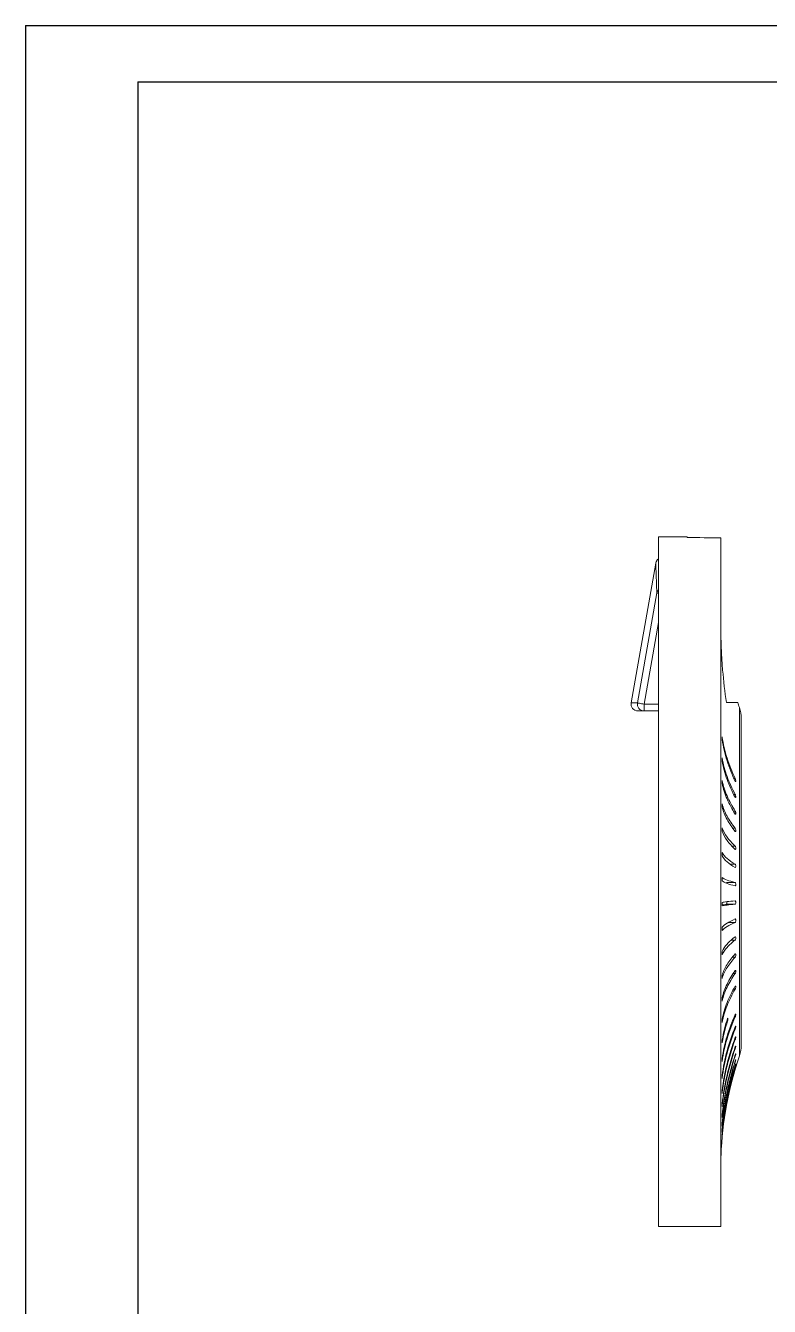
# Model space of a CAD drawing. Header units: inches. Extents: x -602 to 2189, y 557 to 1254.
# Drawn here: x -602.5 to -382.4, y 875 to 1253.9 of the extents above; entities that cross this region are included whole.
import ezdxf

# ---------------------------------------------------------------- set-up
doc = ezdxf.new("R2010")
doc.units = ezdxf.units.IN

msp = doc.modelspace()

# ---------------------------------------------------------------- linework, layer by layer
for p, q in [((-602.493, 1253.93), (382.882, 1253.93)), ((-602.493, 1253.93), (-602.493, 557.2)), ((-569.315, 1237.341), (366.293, 1237.341)), ((-569.315, 1237.341), (-569.315, 573.789))]:
    msp.add_line(p, q)
at = {"color": 7, "linetype": 'Continuous', "lineweight": 15}
for p, q in [((-406.761, 1102.656), (-415.261, 1102.656)), ((-415.261, 898.656), (-415.261, 1102.656)), ((-406.761, 1102.494), (-406.761, 1102.656)), ((-396.761, 1102.379), (-396.761, 898.656)), ((-423.327, 1053.549), (-416.029, 1094.938)), ((-416.029, 1094.938), (-416.025, 1094.961)), ((-421.477, 1053.547), (-415.741, 1086.074)), ((-419.516, 1051.201), (-421.357, 1051.201)), ((-419.516, 1051.201), (-419.516, 1053.201)), ((-415.261, 1051.201), (-419.516, 1051.201)), ((-390.761, 1048.94), (-390.761, 952.372)), ((-392.552, 1004.835), (-392.526, 1004.835)), ((-395.133, 1000.403), (-392.525, 1000.403)), ((-396.429, 993.876), (-395.159, 993.988)), ((-395.159, 993.988), (-392.552, 993.988)), ((-396.39, 925.721), (-396.309, 926.413)), ((-396.322, 926.42), (-396.384, 925.895)), ((-415.261, 898.656), (-396.761, 898.656))]:
    msp.add_line(p, q, dxfattribs=at)
at = {"color": 8, "linetype": 'Continuous', "lineweight": 15}
for p, q in [((-415.261, 1077.329), (-419.516, 1053.201)), ((-419.516, 1053.201), (-415.261, 1053.201)), ((-391.307, 949.113), (-391.307, 1052.199)), ((-396.428, 1043.461), (-396.384, 1043.461)), ((-396.424, 1037.193), (-396.384, 1037.193)), ((-392.899, 1031.148), (-392.525, 1031.148)), ((-396.419, 1030.575), (-396.384, 1030.575)), ((-396.414, 1023.668), (-396.384, 1023.668)), ((-392.98, 1026.483), (-392.525, 1026.483)), ((-393.09, 1021.569), (-392.525, 1021.569)), ((-396.404, 1016.541), (-396.384, 1016.541)), ((-393.253, 1016.454), (-392.525, 1016.454)), ((-396.395, 1009.26), (-396.384, 1009.26)), ((-393.529, 1011.188), (-392.525, 1011.188)), ((-394.064, 1005.82), (-392.525, 1005.82)), ((-396.397, 1001.897), (-396.384, 1001.897)), ((-394.588, 988.635), (-392.552, 988.635)), ((-393.749, 983.397), (-392.552, 983.397)), ((-393.356, 978.325), (-392.552, 978.325)), ((-393.144, 973.468), (-392.552, 973.468)), ((-393.009, 968.872), (-392.552, 968.872)), ((-396.42, 965.394), (-396.39, 965.394)), ((-396.425, 959.045), (-396.39, 959.045)), ((-395.03, 959.412), (-394.798, 959.412)), ((-392.843, 960.637), (-392.552, 960.637)), ((-392.786, 957.078), (-392.552, 957.078)), ((-396.428, 953.096), (-396.39, 953.096)), ((-392.739, 953.937), (-392.552, 953.937)), ((-392.699, 951.246), (-392.552, 951.246)), ((-396.43, 947.604), (-396.39, 947.604)), ((-392.663, 949.029), (-392.552, 949.029)), ((-396.429, 942.622), (-396.39, 942.622)), ((-396.428, 938.198), (-396.39, 938.198)), ((-396.425, 934.374), (-396.39, 934.374)), ((-396.42, 931.186), (-396.39, 931.186))]:
    msp.add_line(p, q, dxfattribs=at)
at = {"color": 8, "linetype": 'Continuous', "lineweight": 15, "flags": 128}
msp.add_lwpolyline([(-415.261, 1085.989), (-415.35, 1086.005), (-415.542, 1086.038), (-415.674, 1086.062), (-415.741, 1086.074)], dxfattribs=at)
at = {"color": 7, "linetype": 'Continuous', "lineweight": 15, "flags": 128}
for points in [[(-423.327, 1053.549), (-423.121, 1053.548), (-422.504, 1053.548), (-421.477, 1053.547)], [(-421.477, 1053.547), (-421.409, 1053.535), (-421.277, 1053.512), (-421.085, 1053.478), (-420.841, 1053.435), (-420.551, 1053.384), (-420.226, 1053.326), (-419.877, 1053.265), (-419.516, 1053.201)], [(-396.396, 1016.554), (-396.399, 1016.558), (-396.412, 1016.518), (-396.422, 1016.427), (-396.429, 1016.294), (-396.43, 1016.134), (-396.427, 1015.967), (-396.42, 1015.81), (-396.408, 1015.681), (-396.394, 1015.594), (-396.39, 1015.577), (-396.39, 1015.577)]]:
    msp.add_lwpolyline(points, dxfattribs=at)
at = {"color": 8, "linetype": 'Continuous', "lineweight": 15}
for centre, radius, start, end in [((-414.06, 1094.591), 1.999, 126.9405, 169.99857), ((-414.013, 1085.678), 1.773, 134.77146, 167.11856)]:
    msp.add_arc(centre, radius, start, end, dxfattribs=at)
at = {"color": 7, "linetype": 'Continuous', "lineweight": 15}
for centre, radius, start, end in [((-414.055, 1094.614), 2, 127.09729, 170), ((-421.357, 1053.201), 2, 170, 270), ((-419.51, 1053.198), 1.997, 169.94699, 269.83344), ((-296.427, 1084.906), 100.36, 198.11504, 199.02021), ((-400.761, 1048.94), 10, 0, 19.02021), ((-394.265, 1008.772), 2.182, 167.05437, 193.15508), ((-400.761, 952.372), 10, 340.97979, 0), ((-296.427, 916.406), 100.36, 160.97979, 178.16854)]:
    msp.add_arc(centre, radius, start, end, dxfattribs=at)
msp.add_ellipse((-439.371, 1000.656), major_axis=(578.471, 0), ratio=0.176327, start_param=1.49707, end_param=1.5143939, dxfattribs=at)
for points, knots in [([(-415.741, 1086.074), (-415.764, 1086.772), (-415.787, 1087.43), (-415.832, 1088.667), (-415.853, 1089.246), (-415.915, 1090.852), (-415.951, 1091.754), (-416.006, 1093.229), (-416.025, 1093.802), (-416.043, 1094.62), (-416.042, 1094.864), (-416.029, 1094.938)], [0, 0, 0, 0, 0.125, 0.125, 0.25, 0.25, 0.5, 0.5, 0.75, 0.75, 1, 1, 1, 1]), ([(-395.139, 1053.701), (-395.604, 1056.864), (-395.985, 1060.042), (-396.332, 1064.036), (-396.426, 1065.236), (-396.518, 1066.639), (-396.56, 1067.342), (-396.58, 1067.693), (-396.589, 1067.869), (-396.593, 1067.944), (-396.596, 1067.994), (-396.598, 1068.021), (-396.678, 1069.537), (-396.732, 1071.027), (-396.761, 1072.515)], [0, 0, 0, 0, 0.5, 0.5, 0.625, 0.6875, 0.71875, 0.734375, 0.7421875, 0.7460937, 0.7460937, 0.75, 0.75, 1, 1, 1, 1]), ([(-391.812, 1053.701), (-391.812, 1053.701), (-391.916, 1053.701), (-392.3, 1053.701), (-392.579, 1053.701), (-393.237, 1053.701), (-393.616, 1053.701), (-394.387, 1053.701), (-394.779, 1053.701), (-395.139, 1053.701)], [0, 0, 0, 0, 0.25, 0.25, 0.5, 0.5, 0.75, 0.75, 1, 1, 1, 1]), ([(-396.412, 1043.566), (-396.412, 1043.566), (-396.416, 1043.576), (-396.423, 1043.542), (-396.429, 1043.461), (-396.431, 1043.331), (-396.428, 1043.172), (-396.42, 1043.002), (-396.409, 1042.839), (-396.398, 1042.732), (-396.391, 1042.685), (-396.39, 1042.673)], [0, 0, 0, 0, 0.0053867, 0.1420229, 0.2781789, 0.4138867, 0.5493459, 0.6848443, 0.8206527, 0.9569332, 1, 1, 1, 1]), ([(-396.39, 1042.673), (-396.087, 1040.581), (-395.615, 1038.509), (-394.335, 1034.405), (-393.528, 1032.372), (-392.552, 1030.36)], [0, 0, 0, 0, 0.5, 0.5, 1, 1, 1, 1]), ([(-392.525, 1031.148), (-393.506, 1033.16), (-394.317, 1035.192), (-395.604, 1039.297), (-396.079, 1041.369), (-396.384, 1043.461)], [0, 0, 0, 0, 0.5, 0.5, 1, 1, 1, 1]), ([(-396.408, 1037.265), (-396.409, 1037.267), (-396.415, 1037.274), (-396.423, 1037.228), (-396.429, 1037.131), (-396.431, 1036.991), (-396.428, 1036.827), (-396.42, 1036.657), (-396.409, 1036.5), (-396.398, 1036.4), (-396.391, 1036.359), (-396.39, 1036.349)], [0, 0, 0, 0, 0.0432607, 0.1746981, 0.305667, 0.4362098, 0.5665112, 0.6968514, 0.8274905, 0.9585856, 1, 1, 1, 1]), ([(-396.39, 1036.349), (-396.087, 1034.529), (-395.615, 1032.727), (-394.335, 1029.157), (-393.528, 1027.389), (-392.552, 1025.638)], [0, 0, 0, 0, 0.5, 0.5, 1, 1, 1, 1]), ([(-392.525, 1026.483), (-393.506, 1028.233), (-394.317, 1030.001), (-395.604, 1033.571), (-396.079, 1035.373), (-396.384, 1037.193)], [0, 0, 0, 0, 0.5, 0.5, 1, 1, 1, 1]), ([(-392.552, 1030.36), (-392.513, 1030.28), (-392.473, 1030.243), (-392.412, 1030.271), (-392.39, 1030.34), (-392.383, 1030.549), (-392.396, 1030.688), (-392.449, 1030.95), (-392.486, 1031.068), (-392.525, 1031.148)], [0, 0, 0, 0, 0.25, 0.25, 0.5, 0.5, 0.75, 0.75, 1, 1, 1, 1]), ([(-396.404, 1030.621), (-396.407, 1030.622), (-396.414, 1030.623), (-396.423, 1030.562), (-396.429, 1030.451), (-396.431, 1030.302), (-396.428, 1030.134), (-396.42, 1029.966), (-396.409, 1029.816), (-396.398, 1029.725), (-396.391, 1029.69), (-396.39, 1029.682)], [0, 0, 0, 0, 0.0785524, 0.2051438, 0.3312849, 0.4570117, 0.5825092, 0.7080439, 0.8338644, 0.9601222, 1, 1, 1, 1]), ([(-396.39, 1029.682), (-396.087, 1028.152), (-395.615, 1026.636), (-394.335, 1023.634), (-393.528, 1022.148), (-392.552, 1020.676)], [0, 0, 0, 0, 0.5, 0.5, 1, 1, 1, 1]), ([(-392.525, 1021.569), (-393.506, 1023.04), (-394.317, 1024.527), (-395.604, 1027.529), (-396.079, 1029.044), (-396.384, 1030.575)], [0, 0, 0, 0, 0.5, 0.5, 1, 1, 1, 1]), ([(-396.384, 1023.668), (-396.396, 1023.716), (-396.407, 1023.712), (-396.424, 1023.607), (-396.429, 1023.504), (-396.431, 1023.261), (-396.427, 1023.12), (-396.412, 1022.879), (-396.402, 1022.783), (-396.39, 1022.735)], [0, 0, 0, 0, 0.25, 0.25, 0.5, 0.5, 0.75, 0.75, 1, 1, 1, 1]), ([(-392.525, 1016.454), (-393.506, 1017.633), (-394.317, 1018.824), (-395.604, 1021.228), (-396.079, 1022.442), (-396.384, 1023.668)], [0, 0, 0, 0, 0.5, 0.5, 1, 1, 1, 1]), ([(-392.552, 1025.638), (-392.513, 1025.569), (-392.473, 1025.544), (-392.412, 1025.598), (-392.39, 1025.678), (-392.383, 1025.902), (-392.396, 1026.044), (-392.449, 1026.302), (-392.486, 1026.413), (-392.525, 1026.483)], [0, 0, 0, 0, 0.25, 0.25, 0.5, 0.5, 0.75, 0.75, 1, 1, 1, 1]), ([(-396.39, 1022.735), (-396.087, 1021.51), (-395.615, 1020.296), (-394.335, 1017.891), (-393.528, 1016.701), (-392.552, 1015.522)], [0, 0, 0, 0, 0.5, 0.5, 1, 1, 1, 1]), ([(-392.552, 1020.676), (-392.513, 1020.618), (-392.473, 1020.606), (-392.412, 1020.685), (-392.39, 1020.776), (-392.383, 1021.013), (-392.396, 1021.157), (-392.449, 1021.408), (-392.486, 1021.511), (-392.525, 1021.569)], [0, 0, 0, 0, 0.25, 0.25, 0.5, 0.5, 0.75, 0.75, 1, 1, 1, 1]), ([(-396.39, 1015.577), (-396.087, 1014.668), (-395.615, 1013.767), (-394.335, 1011.983), (-393.528, 1011.099), (-392.552, 1010.224)], [0, 0, 0, 0, 0.5, 0.5, 1, 1, 1, 1]), ([(-392.525, 1011.188), (-393.506, 1012.062), (-394.317, 1012.946), (-395.604, 1014.73), (-396.079, 1015.631), (-396.384, 1016.541)], [0, 0, 0, 0, 0.5, 0.5, 1, 1, 1, 1]), ([(-392.552, 1015.522), (-392.513, 1015.475), (-392.473, 1015.477), (-392.412, 1015.579), (-392.39, 1015.681), (-392.383, 1015.929), (-392.396, 1016.073), (-392.449, 1016.314), (-392.486, 1016.408), (-392.525, 1016.454)], [0, 0, 0, 0, 0.25, 0.25, 0.5, 0.5, 0.75, 0.75, 1, 1, 1, 1]), ([(-396.39, 1008.275), (-396.087, 1007.691), (-395.615, 1007.112), (-394.335, 1005.965), (-393.528, 1005.397), (-392.552, 1004.835)], [0, 0, 0, 0, 0.5, 0.5, 1, 1, 1, 1]), ([(-392.525, 1005.82), (-393.506, 1006.382), (-394.317, 1006.95), (-395.604, 1008.097), (-396.079, 1008.676), (-396.384, 1009.26)], [0, 0, 0, 0, 0.5, 0.5, 1, 1, 1, 1]), ([(-392.552, 1010.224), (-392.513, 1010.19), (-392.473, 1010.205), (-392.412, 1010.33), (-392.39, 1010.442), (-392.383, 1010.698), (-392.396, 1010.841), (-392.449, 1011.07), (-392.486, 1011.153), (-392.525, 1011.188)], [0, 0, 0, 0, 0.25, 0.25, 0.5, 0.5, 0.75, 0.75, 1, 1, 1, 1]), ([(-392.499, 1004.835), (-392.466, 1004.856), (-392.435, 1004.915), (-392.394, 1005.094), (-392.383, 1005.211), (-392.39, 1005.449), (-392.407, 1005.566), (-392.457, 1005.741), (-392.491, 1005.8), (-392.525, 1005.82)], [0, 0, 0, 0, 0.25, 0.25, 0.5, 0.5, 0.75, 0.75, 1, 1, 1, 1]), ([(-396.384, 1001.897), (-396.396, 1001.907), (-396.407, 1001.863), (-396.424, 1001.693), (-396.429, 1001.567), (-396.431, 1001.306), (-396.427, 1001.173), (-396.412, 1000.973), (-396.402, 1000.91), (-396.39, 1000.9)], [0, 0, 0, 0, 0.25, 0.25, 0.5, 0.5, 0.75, 0.75, 1, 1, 1, 1]), ([(-396.39, 1000.9), (-396.087, 1000.646), (-395.615, 1000.395), (-394.335, 999.897), (-393.528, 999.65), (-392.552, 999.406)], [0, 0, 0, 0, 0.5, 0.5, 1, 1, 1, 1]), ([(-392.525, 1000.403), (-393.506, 1000.647), (-394.317, 1000.894), (-395.604, 1001.392), (-396.079, 1001.643), (-396.384, 1001.897)], [0, 0, 0, 0, 0.5, 0.5, 1, 1, 1, 1]), ([(-392.552, 999.406), (-392.513, 999.396), (-392.473, 999.437), (-392.412, 999.605), (-392.39, 999.732), (-392.383, 999.997), (-392.396, 1000.134), (-392.449, 1000.333), (-392.486, 1000.393), (-392.525, 1000.403)], [0, 0, 0, 0, 0.25, 0.25, 0.5, 0.5, 0.75, 0.75, 1, 1, 1, 1]), ([(-396.384, 994.523), (-396.396, 994.52), (-396.407, 994.463), (-396.424, 994.274), (-396.429, 994.143), (-396.431, 993.881), (-396.427, 993.752), (-396.412, 993.57), (-396.402, 993.52), (-396.39, 993.523)], [0, 0, 0, 0, 0.25, 0.25, 0.5, 0.5, 0.75, 0.75, 1, 1, 1, 1]), ([(-396.39, 993.523), (-396.087, 993.602), (-395.615, 993.68), (-394.335, 993.835), (-393.528, 993.912), (-392.552, 993.988)], [0, 0, 0, 0, 0.5, 0.5, 1, 1, 1, 1]), ([(-392.525, 994.988), (-393.506, 994.912), (-394.317, 994.835), (-395.604, 994.68), (-396.079, 994.602), (-396.384, 994.523)], [0, 0, 0, 0, 0.5, 0.5, 1, 1, 1, 1]), ([(-395.159, 993.988), (-395.144, 993.994), (-395.112, 994.006), (-395.065, 994.091), (-395.026, 994.224), (-395.002, 994.387), (-394.996, 994.555), (-395.001, 994.682), (-395.011, 994.737), (-395.014, 994.75)], [0, 0, 0, 0, 0.1475866, 0.3178349, 0.4860044, 0.648043, 0.8033295, 0.9545351, 1, 1, 1, 1]), ([(-392.552, 993.988), (-392.513, 993.991), (-392.473, 994.046), (-392.412, 994.231), (-392.39, 994.364), (-392.383, 994.63), (-392.396, 994.762), (-392.449, 994.943), (-392.486, 994.991), (-392.525, 994.988)], [0, 0, 0, 0, 0.25, 0.25, 0.5, 0.5, 0.75, 0.75, 1, 1, 1, 1]), ([(-392.525, 989.628), (-393.506, 989.232), (-394.317, 988.832), (-395.604, 988.025), (-396.079, 987.618), (-396.384, 987.207)], [0, 0, 0, 0, 0.5, 0.5, 1, 1, 1, 1]), ([(-392.552, 988.635), (-392.513, 988.651), (-392.473, 988.717), (-392.412, 988.919), (-392.39, 989.057), (-392.383, 989.321), (-392.396, 989.447), (-392.449, 989.608), (-392.486, 989.643), (-392.525, 989.628)], [0, 0, 0, 0, 0.25, 0.25, 0.5, 0.5, 0.75, 0.75, 1, 1, 1, 1]), ([(-396.384, 987.207), (-396.396, 987.191), (-396.407, 987.122), (-396.424, 986.916), (-396.429, 986.78), (-396.431, 986.521), (-396.427, 986.398), (-396.412, 986.235), (-396.402, 986.198), (-396.39, 986.214)], [0, 0, 0, 0, 0.25, 0.25, 0.5, 0.5, 0.75, 0.75, 1, 1, 1, 1]), ([(-396.39, 986.214), (-396.087, 986.625), (-395.615, 987.033), (-394.335, 987.84), (-393.528, 988.239), (-392.552, 988.635)], [0, 0, 0, 0, 0.5, 0.5, 1, 1, 1, 1]), ([(-396.39, 979.044), (-396.087, 979.784), (-395.615, 980.516), (-394.335, 981.967), (-393.528, 982.686), (-392.552, 983.397)], [0, 0, 0, 0, 0.5, 0.5, 1, 1, 1, 1]), ([(-392.525, 984.373), (-393.506, 983.662), (-394.317, 982.943), (-395.604, 981.492), (-396.079, 980.76), (-396.384, 980.02)], [0, 0, 0, 0, 0.5, 0.5, 1, 1, 1, 1]), ([(-392.552, 983.397), (-392.513, 983.425), (-392.473, 983.503), (-392.412, 983.721), (-392.39, 983.861), (-392.383, 984.122), (-392.396, 984.239), (-392.449, 984.379), (-392.486, 984.401), (-392.525, 984.373)], [0, 0, 0, 0, 0.25, 0.25, 0.5, 0.5, 0.75, 0.75, 1, 1, 1, 1]), ([(-396.384, 980.02), (-396.396, 979.991), (-396.407, 979.911), (-396.424, 979.691), (-396.429, 979.551), (-396.431, 979.296), (-396.427, 979.181), (-396.412, 979.039), (-396.402, 979.015), (-396.39, 979.044)], [0, 0, 0, 0, 0.25, 0.25, 0.5, 0.5, 0.75, 0.75, 1, 1, 1, 1]), ([(-396.39, 972.082), (-396.087, 973.142), (-395.615, 974.193), (-394.335, 976.274), (-393.528, 977.305), (-392.552, 978.325)], [0, 0, 0, 0, 0.5, 0.5, 1, 1, 1, 1]), ([(-392.525, 979.275), (-393.506, 978.255), (-394.317, 977.225), (-395.604, 975.143), (-396.079, 974.093), (-396.384, 973.032)], [0, 0, 0, 0, 0.5, 0.5, 1, 1, 1, 1]), ([(-392.525, 979.275), (-392.486, 979.316), (-392.449, 979.307), (-392.397, 979.19), (-392.383, 979.082), (-392.39, 978.828), (-392.411, 978.686), (-392.474, 978.453), (-392.513, 978.365), (-392.552, 978.325)], [0, 0, 0, 0, 0.25, 0.25, 0.5, 0.5, 0.75, 0.75, 1, 1, 1, 1]), ([(-392.525, 974.383), (-393.506, 973.063), (-394.317, 971.731), (-395.604, 969.04), (-396.079, 967.681), (-396.384, 966.309)], [0, 0, 0, 0, 0.5, 0.5, 1, 1, 1, 1]), ([(-392.552, 973.468), (-392.513, 973.52), (-392.473, 973.618), (-392.412, 973.859), (-392.39, 974.003), (-392.383, 974.247), (-392.396, 974.346), (-392.449, 974.44), (-392.486, 974.435), (-392.525, 974.383)], [0, 0, 0, 0, 0.25, 0.25, 0.5, 0.5, 0.75, 0.75, 1, 1, 1, 1]), ([(-396.384, 973.032), (-396.386, 973.026), (-396.392, 973), (-396.404, 972.925), (-396.416, 972.789), (-396.425, 972.626), (-396.43, 972.456), (-396.431, 972.297), (-396.426, 972.165), (-396.417, 972.083), (-396.409, 972.048), (-396.404, 972.058), (-396.403, 972.058)], [0, 0, 0, 0, 0.0380122, 0.1577499, 0.2770579, 0.3960247, 0.5148604, 0.6338194, 0.7531209, 0.8728503, 0.9928465, 1, 1, 1, 1]), ([(-396.39, 965.394), (-396.087, 966.766), (-395.615, 968.124), (-394.335, 970.816), (-393.528, 972.148), (-392.552, 973.468)], [0, 0, 0, 0, 0.5, 0.5, 1, 1, 1, 1]), ([(-396.384, 966.309), (-396.389, 966.281), (-396.399, 966.225), (-396.413, 966.086), (-396.423, 965.923), (-396.429, 965.752), (-396.431, 965.592), (-396.428, 965.461), (-396.42, 965.379), (-396.413, 965.344), (-396.408, 965.353), (-396.407, 965.354)], [0, 0, 0, 0, 0.124076, 0.2485194, 0.3727476, 0.4965367, 0.6199198, 0.7430755, 0.8662683, 0.9897418, 1, 1, 1, 1]), ([(-396.39, 959.045), (-396.087, 960.715), (-395.615, 962.368), (-394.335, 965.644), (-393.528, 967.266), (-392.552, 968.872)], [0, 0, 0, 0, 0.5, 0.5, 1, 1, 1, 1]), ([(-392.525, 969.743), (-393.506, 968.137), (-394.317, 966.515), (-395.604, 963.24), (-396.079, 961.586), (-396.384, 959.916)], [0, 0, 0, 0, 0.5, 0.5, 1, 1, 1, 1]), ([(-392.552, 968.872), (-392.513, 968.935), (-392.473, 969.042), (-392.412, 969.292), (-392.39, 969.434), (-392.383, 969.667), (-392.396, 969.755), (-392.449, 969.825), (-392.486, 969.806), (-392.525, 969.743)], [0, 0, 0, 0, 0.25, 0.25, 0.5, 0.5, 0.75, 0.75, 1, 1, 1, 1]), ([(-396.384, 959.916), (-396.389, 959.884), (-396.399, 959.819), (-396.413, 959.67), (-396.423, 959.502), (-396.429, 959.332), (-396.431, 959.179), (-396.428, 959.062), (-396.421, 958.99), (-396.414, 958.987), (-396.411, 958.985)], [0, 0, 0, 0, 0.1287523, 0.25782, 0.3866636, 0.5150535, 0.6430209, 0.7707541, 0.8985232, 1, 1, 1, 1]), ([(-396.39, 947.604), (-396.087, 949.819), (-395.615, 952.012), (-394.335, 956.356), (-393.528, 958.507), (-392.552, 960.637)], [0, 0, 0, 0, 0.5, 0.5, 1, 1, 1, 1]), ([(-392.525, 961.396), (-393.506, 959.266), (-394.317, 957.115), (-395.604, 952.771), (-396.079, 950.577), (-396.384, 948.363)], [0, 0, 0, 0, 0.5, 0.5, 1, 1, 1, 1]), ([(-394.798, 959.412), (-394.772, 959.486), (-394.744, 959.604), (-394.703, 959.86), (-394.69, 959.998), (-394.685, 960.216), (-394.695, 960.292), (-394.73, 960.336), (-394.756, 960.306), (-394.782, 960.231)], [0, 0, 0, 0, 0.25, 0.25, 0.5, 0.5, 0.75, 0.75, 1, 1, 1, 1]), ([(-392.552, 960.637), (-392.513, 960.722), (-392.473, 960.843), (-392.412, 961.102), (-392.39, 961.239), (-392.383, 961.442), (-392.396, 961.506), (-392.449, 961.524), (-392.486, 961.48), (-392.525, 961.396)], [0, 0, 0, 0, 0.25, 0.25, 0.5, 0.5, 0.75, 0.75, 1, 1, 1, 1]), ([(-396.39, 942.622), (-396.087, 945.078), (-395.615, 947.511), (-394.335, 952.329), (-393.528, 954.715), (-392.552, 957.078)], [0, 0, 0, 0, 0.5, 0.5, 1, 1, 1, 1]), ([(-392.525, 957.769), (-393.506, 955.407), (-394.317, 953.021), (-395.604, 948.202), (-396.079, 945.77), (-396.384, 943.313)], [0, 0, 0, 0, 0.5, 0.5, 1, 1, 1, 1]), ([(-392.552, 957.078), (-392.513, 957.172), (-392.473, 957.298), (-392.412, 957.558), (-392.39, 957.691), (-392.383, 957.876), (-392.396, 957.927), (-392.449, 957.919), (-392.486, 957.863), (-392.525, 957.769)], [0, 0, 0, 0, 0.25, 0.25, 0.5, 0.5, 0.75, 0.75, 1, 1, 1, 1]), ([(-396.384, 953.915), (-396.389, 953.878), (-396.399, 953.804), (-396.413, 953.647), (-396.423, 953.477), (-396.429, 953.31), (-396.431, 953.165), (-396.428, 953.061), (-396.422, 953.007), (-396.416, 953.011), (-396.414, 953.012)], [0, 0, 0, 0, 0.1338087, 0.2678997, 0.4017569, 0.5351426, 0.6680869, 0.8007902, 0.9335348, 1, 1, 1, 1]), ([(-396.39, 938.198), (-396.087, 940.872), (-395.615, 943.52), (-394.335, 948.767), (-393.528, 951.365), (-392.552, 953.937)], [0, 0, 0, 0, 0.5, 0.5, 1, 1, 1, 1]), ([(-396.39, 934.374), (-396.087, 937.24), (-395.615, 940.079), (-394.335, 945.703), (-393.528, 948.488), (-392.552, 951.246)], [0, 0, 0, 0, 0.5, 0.5, 1, 1, 1, 1]), ([(-392.525, 954.554), (-393.506, 951.982), (-394.317, 949.385), (-395.604, 944.138), (-396.079, 941.489), (-396.384, 938.815)], [0, 0, 0, 0, 0.5, 0.5, 1, 1, 1, 1]), ([(-392.525, 951.783), (-393.506, 949.026), (-394.317, 946.241), (-395.604, 940.617), (-396.079, 937.778), (-396.384, 934.911)], [0, 0, 0, 0, 0.5, 0.5, 1, 1, 1, 1]), ([(-392.552, 953.937), (-392.513, 954.039), (-392.473, 954.17), (-392.412, 954.429), (-392.39, 954.555), (-392.383, 954.72), (-392.396, 954.759), (-392.449, 954.725), (-392.486, 954.656), (-392.525, 954.554)], [0, 0, 0, 0, 0.25, 0.25, 0.5, 0.5, 0.75, 0.75, 1, 1, 1, 1]), ([(-392.552, 951.246), (-392.513, 951.355), (-392.473, 951.489), (-392.412, 951.744), (-392.39, 951.863), (-392.383, 952.007), (-392.396, 952.031), (-392.449, 951.972), (-392.486, 951.892), (-392.525, 951.783)], [0, 0, 0, 0, 0.25, 0.25, 0.5, 0.5, 0.75, 0.75, 1, 1, 1, 1]), ([(-396.384, 948.363), (-396.389, 948.322), (-396.399, 948.24), (-396.413, 948.077), (-396.423, 947.906), (-396.429, 947.743), (-396.431, 947.607), (-396.428, 947.518), (-396.423, 947.478), (-396.418, 947.487), (-396.417, 947.488)], [0, 0, 0, 0, 0.1392625, 0.2787802, 0.4180569, 0.5568411, 0.6951723, 0.8332465, 0.9713635, 1, 1, 1, 1]), ([(-396.39, 931.186), (-396.087, 934.218), (-395.615, 937.22), (-394.335, 943.168), (-393.528, 946.113), (-392.552, 949.029)], [0, 0, 0, 0, 0.5, 0.5, 1, 1, 1, 1]), ([(-396.39, 928.667), (-396.087, 931.834), (-395.615, 934.971), (-394.335, 941.185), (-393.528, 944.262), (-392.552, 947.309)], [0, 0, 0, 0, 0.5, 0.5, 1, 1, 1, 1]), ([(-392.525, 949.481), (-393.506, 946.565), (-394.317, 943.62), (-395.604, 937.673), (-396.079, 934.67), (-396.384, 931.638)], [0, 0, 0, 0, 0.5, 0.5, 1, 1, 1, 1]), ([(-392.525, 947.671), (-393.506, 944.625), (-394.317, 941.548), (-395.604, 935.334), (-396.079, 932.197), (-396.384, 929.029)], [0, 0, 0, 0, 0.5, 0.5, 1, 1, 1, 1]), ([(-392.552, 949.029), (-392.513, 949.145), (-392.473, 949.28), (-392.412, 949.529), (-392.39, 949.639), (-392.383, 949.761), (-392.396, 949.771), (-392.449, 949.687), (-392.486, 949.596), (-392.525, 949.481)], [0, 0, 0, 0, 0.25, 0.25, 0.5, 0.5, 0.75, 0.75, 1, 1, 1, 1]), ([(-392.552, 947.309), (-392.513, 947.429), (-392.473, 947.565), (-392.412, 947.805), (-392.39, 947.906), (-392.383, 948.004), (-392.396, 948), (-392.449, 947.891), (-392.486, 947.791), (-392.525, 947.671)], [0, 0, 0, 0, 0.25, 0.25, 0.5, 0.5, 0.75, 0.75, 1, 1, 1, 1]), ([(-396.39, 926.839), (-396.087, 930.112), (-395.615, 933.353), (-394.335, 939.773), (-393.528, 942.953), (-392.552, 946.101)], [0, 0, 0, 0, 0.5, 0.5, 1, 1, 1, 1]), ([(-392.525, 946.37), (-393.506, 943.222), (-394.317, 940.043), (-395.604, 933.623), (-396.079, 930.382), (-396.384, 927.108)], [0, 0, 0, 0, 0.5, 0.5, 1, 1, 1, 1]), ([(-396.022, 928.888), (-395.956, 929.487), (-395.708, 931.743), (-395.01, 935.637), (-393.95, 940.559), (-393.018, 943.798), (-392.552, 945.417)], [0, 0, 0, 0, 0.1070368, 0.4026734, 0.7013364, 1, 1, 1, 1]), ([(-392.525, 945.591), (-392.989, 943.988), (-393.916, 940.783), (-394.983, 935.878), (-395.693, 931.948), (-395.949, 929.638), (-396.02, 929.001)], [0, 0, 0, 0, 0.2945652, 0.5891298, 0.8867246, 1, 1, 1, 1]), ([(-392.552, 946.101), (-392.53, 946.169), (-392.509, 946.241), (-392.468, 946.381), (-392.449, 946.449), (-392.402, 946.629), (-392.383, 946.715), (-392.386, 946.732)], [0, 0, 0, 0, 0.25, 0.25, 0.5, 0.5, 1, 1, 1, 1]), ([(-392.552, 945.417), (-392.513, 945.544), (-392.473, 945.678), (-392.412, 945.893), (-392.39, 945.972), (-392.383, 946.02), (-392.396, 945.988), (-392.449, 945.834), (-392.486, 945.718), (-392.525, 945.591)], [0, 0, 0, 0, 0.25, 0.25, 0.5, 0.5, 0.75, 0.75, 1, 1, 1, 1]), ([(-392.39, 946.729), (-392.392, 946.73), (-392.397, 946.73), (-392.422, 946.672), (-392.461, 946.567), (-392.498, 946.456), (-392.52, 946.387), (-392.525, 946.37)], [0, 0, 0, 0, 0.1579285, 0.4020994, 0.6539431, 0.916641, 1, 1, 1, 1]), ([(-396.384, 943.313), (-396.396, 943.218), (-396.407, 943.087), (-396.424, 942.827), (-396.429, 942.697), (-396.431, 942.516), (-396.427, 942.465), (-396.412, 942.471), (-396.402, 942.527), (-396.39, 942.622)], [0, 0, 0, 0, 0.25, 0.25, 0.5, 0.5, 0.75, 0.75, 1, 1, 1, 1]), ([(-396.384, 938.815), (-396.389, 938.767), (-396.399, 938.671), (-396.413, 938.5), (-396.423, 938.332), (-396.429, 938.182), (-396.431, 938.072), (-396.429, 938.011), (-396.424, 938.012), (-396.422, 938.013)], [0, 0, 0, 0, 0.1514925, 0.3032205, 0.4546851, 0.6056121, 0.7560418, 0.9062021, 1, 1, 1, 1]), ([(-396.384, 934.911), (-396.389, 934.86), (-396.399, 934.759), (-396.413, 934.586), (-396.423, 934.422), (-396.429, 934.281), (-396.431, 934.185), (-396.429, 934.14), (-396.426, 934.147), (-396.425, 934.148)], [0, 0, 0, 0, 0.1584857, 0.3172031, 0.4756416, 0.6335204, 0.7908822, 0.9479566, 1, 1, 1, 1]), ([(-396.384, 929.029), (-396.389, 928.975), (-396.399, 928.866), (-396.413, 928.694), (-396.423, 928.542), (-396.429, 928.425), (-396.431, 928.356), (-396.429, 928.354), (-396.428, 928.353)], [0, 0, 0, 0, 0.1744567, 0.34914764, 0.52352885, 0.69729979, 0.87049574, 1, 1, 1, 1]), ([(-396.384, 931.638), (-396.389, 931.585), (-396.399, 931.48), (-396.413, 931.307), (-396.423, 931.148), (-396.429, 931.017), (-396.431, 930.938), (-396.43, 930.904), (-396.427, 930.913), (-396.427, 930.913)], [0, 0, 0, 0, 0.1661053, 0.3324392, 0.4984806, 0.6639398, 0.8288549, 0.9934676, 1, 1, 1, 1]), ([(-396.427, 928.35), (-396.424, 928.358), (-396.419, 928.392), (-396.406, 928.503), (-396.398, 928.58), (-396.39, 928.667)], [0, 0, 0, 0, 0.5, 0.5, 1, 1, 1, 1]), ([(-396.384, 927.108), (-396.389, 927.053), (-396.399, 926.941), (-396.413, 926.773), (-396.423, 926.629), (-396.429, 926.526), (-396.431, 926.474), (-396.429, 926.479), (-396.429, 926.481)], [0, 0, 0, 0, 0.1837698, 0.3677717, 0.5514498, 0.7344845, 0.9169162, 1, 1, 1, 1]), ([(-396.384, 925.895), (-396.389, 925.838), (-396.399, 925.725), (-396.413, 925.563), (-396.423, 925.427), (-396.429, 925.34), (-396.431, 925.302), (-396.43, 925.31), (-396.43, 925.312)], [0, 0, 0, 0, 0.1941083, 0.3884519, 0.582466, 0.7757922, 0.9684854, 1, 1, 1, 1]), ([(-396.427, 926.482), (-396.424, 926.499), (-396.419, 926.542), (-396.406, 926.667), (-396.398, 926.749), (-396.39, 926.839)], [0, 0, 0, 0, 0.5, 0.5, 1, 1, 1, 1]), ([(-396.427, 925.327), (-396.424, 925.353), (-396.419, 925.405), (-396.406, 925.542), (-396.398, 925.629), (-396.39, 925.721)], [0, 0, 0, 0, 0.5, 0.5, 1, 1, 1, 1])]:
    msp.add_open_spline(points, degree=3, knots=knots, dxfattribs=at)
for points in [[(-396.384, 1043.461), (-396.389, 1043.496), (-396.394, 1043.523), (-396.399, 1043.541)], [(-396.384, 1037.193), (-396.389, 1037.224), (-396.394, 1037.246), (-396.399, 1037.258)], [(-396.384, 1030.575), (-396.389, 1030.6), (-396.394, 1030.617), (-396.399, 1030.624)], [(-396.395, 965.375), (-396.393, 965.38), (-396.391, 965.387), (-396.39, 965.394)], [(-396.408, 958.982), (-396.403, 958.987), (-396.396, 959.009), (-396.39, 959.045)], [(-396.39, 953.096), (-396.06, 955.224), (-395.528, 957.329), (-394.798, 959.412)], [(-394.782, 960.231), (-395.517, 958.148), (-396.052, 956.042), (-396.384, 953.915)], [(-396.408, 953.013), (-396.403, 953.025), (-396.396, 953.053), (-396.39, 953.096)], [(-396.408, 947.501), (-396.403, 947.521), (-396.396, 947.556), (-396.39, 947.604)], [(-396.42, 938.01), (-396.412, 938.027), (-396.401, 938.095), (-396.39, 938.198)], [(-396.42, 934.155), (-396.412, 934.184), (-396.401, 934.263), (-396.39, 934.374)], [(-396.42, 930.938), (-396.412, 930.98), (-396.401, 931.07), (-396.39, 931.186)]]:
    msp.add_open_spline(points, degree=3, dxfattribs=at)

doc.saveas('drawing.dxf')
